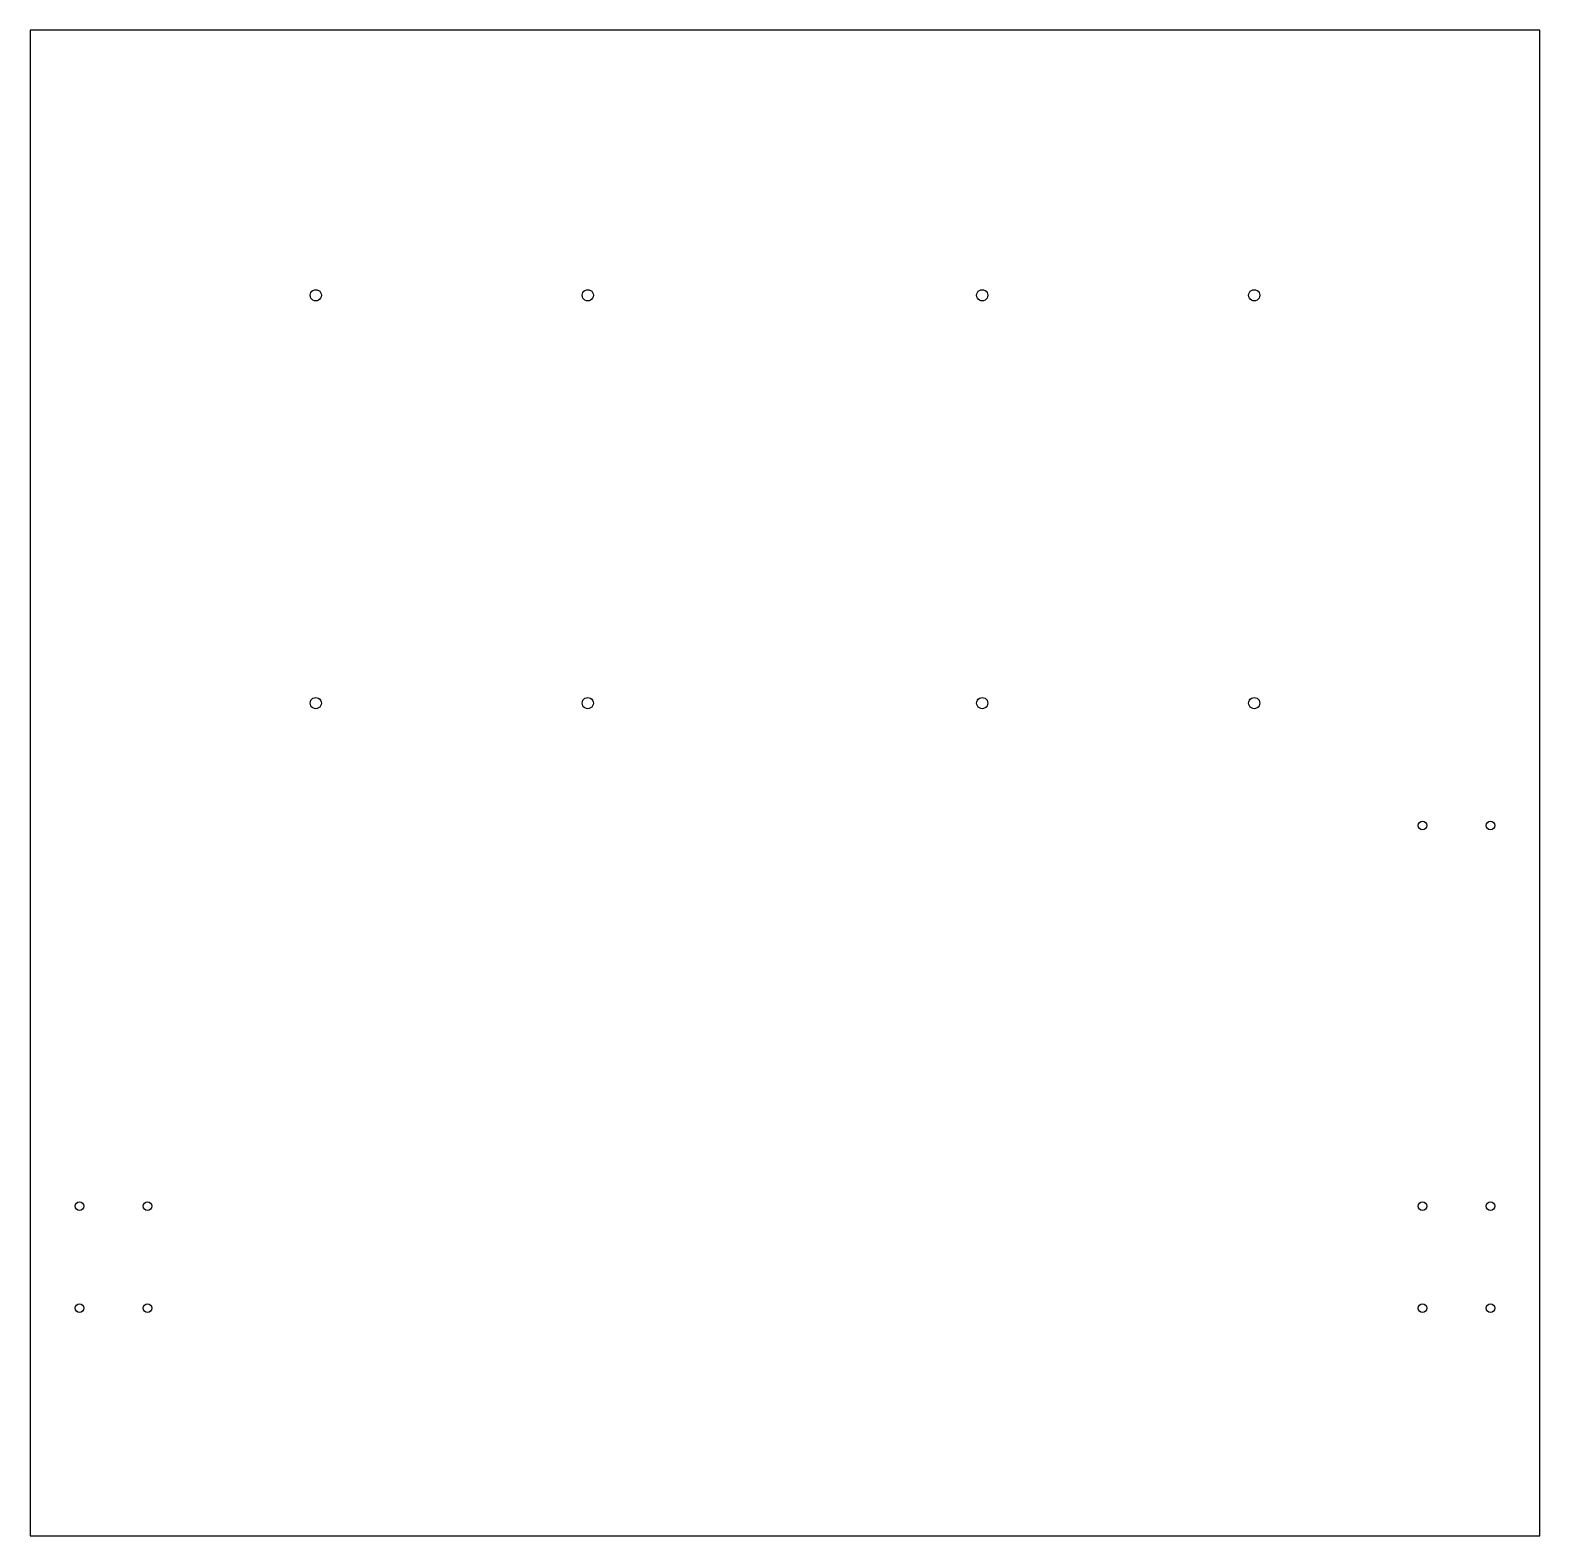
# Model space of a CAD drawing. Header units: metres. Extents: x -222 to 222, y 2 to 445.
import ezdxf

# ---------------------------------------------------------------- set-up
doc = ezdxf.new("R2010")
doc.units = ezdxf.units.M

msp = doc.modelspace()

# ---------------------------------------------------------------- linework, layer by layer
for p, q in [((222, 445), (-222, 445)), ((-222, 445), (-222, 2)), ((222, 2), (222, 445)), ((-138.825, 368.429), (-138.427, 368.594)), ((-138.427, 368.594), (-138, 368.65)), ((-138, 368.65), (-137.573, 368.594)), ((-137.573, 368.594), (-137.175, 368.429)), ((-58.825, 368.429), (-58.427, 368.594)), ((-58.427, 368.594), (-58, 368.65)), ((-58, 368.65), (-57.5729, 368.594)), ((-57.5729, 368.594), (-57.175, 368.429)), ((57.175, 368.429), (57.5729, 368.594)), ((57.5729, 368.594), (58, 368.65)), ((58, 368.65), (58.427, 368.594)), ((58.427, 368.594), (58.825, 368.429)), ((137.175, 368.429), (137.573, 368.594)), ((137.573, 368.594), (138, 368.65)), ((138, 368.65), (138.427, 368.594)), ((138.427, 368.594), (138.825, 368.429)), ((-139.65, 367), (-139.594, 367.427)), ((-139.594, 366.573), (-139.65, 367)), ((-139.594, 367.427), (-139.429, 367.825)), ((-139.429, 366.175), (-139.594, 366.573)), ((-139.429, 367.825), (-139.167, 368.167)), ((-139.167, 365.833), (-139.429, 366.175)), ((-139.167, 368.167), (-138.825, 368.429)), ((-138.825, 365.571), (-139.167, 365.833)), ((-138.427, 365.406), (-138.825, 365.571)), ((-138, 365.35), (-138.427, 365.406)), ((-137.573, 365.406), (-138, 365.35)), ((-137.175, 365.571), (-137.573, 365.406)), ((-137.175, 368.429), (-136.833, 368.167)), ((-136.833, 365.833), (-137.175, 365.571)), ((-136.833, 368.167), (-136.571, 367.825)), ((-136.571, 366.175), (-136.833, 365.833)), ((-136.571, 367.825), (-136.406, 367.427)), ((-136.406, 366.573), (-136.571, 366.175)), ((-136.406, 367.427), (-136.35, 367)), ((-136.35, 367), (-136.406, 366.573)), ((-59.65, 367), (-59.5938, 367.427)), ((-59.5938, 366.573), (-59.65, 367)), ((-59.5938, 367.427), (-59.4289, 367.825)), ((-59.4289, 366.175), (-59.5938, 366.573)), ((-59.4289, 367.825), (-59.1667, 368.167)), ((-59.1667, 365.833), (-59.4289, 366.175)), ((-59.1667, 368.167), (-58.825, 368.429)), ((-58.825, 365.571), (-59.1667, 365.833)), ((-58.427, 365.406), (-58.825, 365.571)), ((-58, 365.35), (-58.427, 365.406)), ((-57.5729, 365.406), (-58, 365.35)), ((-57.175, 365.571), (-57.5729, 365.406)), ((-57.175, 368.429), (-56.8333, 368.167)), ((-56.8333, 365.833), (-57.175, 365.571)), ((-56.8333, 368.167), (-56.571, 367.825)), ((-56.571, 366.175), (-56.8333, 365.833)), ((-56.571, 367.825), (-56.4062, 367.427)), ((-56.4062, 366.573), (-56.571, 366.175)), ((-56.4062, 367.427), (-56.35, 367)), ((-56.35, 367), (-56.4062, 366.573)), ((56.35, 367), (56.4062, 367.427)), ((56.4062, 366.573), (56.35, 367)), ((56.4062, 367.427), (56.571, 367.825)), ((56.571, 366.175), (56.4062, 366.573)), ((56.571, 367.825), (56.8333, 368.167)), ((56.8333, 365.833), (56.571, 366.175)), ((56.8333, 368.167), (57.175, 368.429)), ((57.175, 365.571), (56.8333, 365.833)), ((57.5729, 365.406), (57.175, 365.571)), ((58, 365.35), (57.5729, 365.406)), ((58.427, 365.406), (58, 365.35)), ((58.825, 365.571), (58.427, 365.406)), ((58.825, 368.429), (59.1667, 368.167)), ((59.1667, 365.833), (58.825, 365.571)), ((59.1667, 368.167), (59.4289, 367.825)), ((59.4289, 366.175), (59.1667, 365.833)), ((59.4289, 367.825), (59.5938, 367.427)), ((59.5938, 366.573), (59.4289, 366.175)), ((59.5938, 367.427), (59.65, 367)), ((59.65, 367), (59.5938, 366.573)), ((136.35, 367), (136.406, 367.427)), ((136.406, 366.573), (136.35, 367)), ((136.406, 367.427), (136.571, 367.825)), ((136.571, 366.175), (136.406, 366.573)), ((136.571, 367.825), (136.833, 368.167)), ((136.833, 365.833), (136.571, 366.175)), ((136.833, 368.167), (137.175, 368.429)), ((137.175, 365.571), (136.833, 365.833)), ((137.573, 365.406), (137.175, 365.571)), ((138, 365.35), (137.573, 365.406)), ((138.427, 365.406), (138, 365.35)), ((138.825, 365.571), (138.427, 365.406)), ((138.825, 368.429), (139.167, 368.167)), ((139.167, 365.833), (138.825, 365.571)), ((139.167, 368.167), (139.429, 367.825)), ((139.429, 366.175), (139.167, 365.833)), ((139.429, 367.825), (139.594, 367.427)), ((139.594, 366.573), (139.429, 366.175)), ((139.594, 367.427), (139.65, 367)), ((139.65, 367), (139.594, 366.573)), ((-138.427, 248.594), (-138, 248.65)), ((-138, 248.65), (-137.573, 248.594)), ((-58.427, 248.594), (-58, 248.65)), ((-58, 248.65), (-57.5729, 248.594)), ((57.5729, 248.594), (58, 248.65)), ((58, 248.65), (58.427, 248.594)), ((137.573, 248.594), (138, 248.65)), ((138, 248.65), (138.427, 248.594)), ((-139.65, 247), (-139.594, 247.427)), ((-139.594, 246.573), (-139.65, 247)), ((-139.594, 247.427), (-139.429, 247.825)), ((-139.429, 246.175), (-139.594, 246.573)), ((-139.429, 247.825), (-139.167, 248.167)), ((-139.167, 245.833), (-139.429, 246.175)), ((-139.167, 248.167), (-138.825, 248.429)), ((-138.825, 245.571), (-139.167, 245.833)), ((-138.825, 248.429), (-138.427, 248.594)), ((-138.427, 245.406), (-138.825, 245.571)), ((-138, 245.35), (-138.427, 245.406)), ((-137.573, 245.406), (-138, 245.35)), ((-137.573, 248.594), (-137.175, 248.429)), ((-137.175, 245.571), (-137.573, 245.406)), ((-137.175, 248.429), (-136.833, 248.167)), ((-136.833, 245.833), (-137.175, 245.571)), ((-136.833, 248.167), (-136.571, 247.825)), ((-136.571, 246.175), (-136.833, 245.833)), ((-136.571, 247.825), (-136.406, 247.427)), ((-136.406, 246.573), (-136.571, 246.175)), ((-136.406, 247.427), (-136.35, 247)), ((-136.35, 247), (-136.406, 246.573)), ((-59.65, 247), (-59.5938, 247.427)), ((-59.5938, 246.573), (-59.65, 247)), ((-59.5938, 247.427), (-59.4289, 247.825)), ((-59.4289, 246.175), (-59.5938, 246.573)), ((-59.4289, 247.825), (-59.1667, 248.167)), ((-59.1667, 245.833), (-59.4289, 246.175)), ((-59.1667, 248.167), (-58.825, 248.429)), ((-58.825, 245.571), (-59.1667, 245.833)), ((-58.825, 248.429), (-58.427, 248.594)), ((-58.427, 245.406), (-58.825, 245.571)), ((-58, 245.35), (-58.427, 245.406)), ((-57.5729, 245.406), (-58, 245.35)), ((-57.5729, 248.594), (-57.175, 248.429)), ((-57.175, 245.571), (-57.5729, 245.406)), ((-57.175, 248.429), (-56.8333, 248.167)), ((-56.8333, 245.833), (-57.175, 245.571)), ((-56.8333, 248.167), (-56.571, 247.825)), ((-56.571, 246.175), (-56.8333, 245.833)), ((-56.571, 247.825), (-56.4062, 247.427)), ((-56.4062, 246.573), (-56.571, 246.175)), ((-56.4062, 247.427), (-56.35, 247)), ((-56.35, 247), (-56.4062, 246.573)), ((56.35, 247), (56.4062, 247.427)), ((56.4062, 246.573), (56.35, 247)), ((56.4062, 247.427), (56.571, 247.825)), ((56.571, 246.175), (56.4062, 246.573)), ((56.571, 247.825), (56.8333, 248.167)), ((56.8333, 245.833), (56.571, 246.175)), ((56.8333, 248.167), (57.175, 248.429)), ((57.175, 245.571), (56.8333, 245.833)), ((57.175, 248.429), (57.5729, 248.594)), ((57.5729, 245.406), (57.175, 245.571)), ((58, 245.35), (57.5729, 245.406)), ((58.427, 245.406), (58, 245.35)), ((58.427, 248.594), (58.825, 248.429)), ((58.825, 245.571), (58.427, 245.406)), ((58.825, 248.429), (59.1667, 248.167)), ((59.1667, 245.833), (58.825, 245.571)), ((59.1667, 248.167), (59.4289, 247.825)), ((59.4289, 246.175), (59.1667, 245.833)), ((59.4289, 247.825), (59.5938, 247.427)), ((59.5938, 246.573), (59.4289, 246.175)), ((59.5938, 247.427), (59.65, 247)), ((59.65, 247), (59.5938, 246.573)), ((136.35, 247), (136.406, 247.427)), ((136.406, 246.573), (136.35, 247)), ((136.406, 247.427), (136.571, 247.825)), ((136.571, 246.175), (136.406, 246.573)), ((136.571, 247.825), (136.833, 248.167)), ((136.833, 245.833), (136.571, 246.175)), ((136.833, 248.167), (137.175, 248.429)), ((137.175, 245.571), (136.833, 245.833)), ((137.175, 248.429), (137.573, 248.594)), ((137.573, 245.406), (137.175, 245.571)), ((138, 245.35), (137.573, 245.406)), ((138.427, 245.406), (138, 245.35)), ((138.427, 248.594), (138.825, 248.429)), ((138.825, 245.571), (138.427, 245.406)), ((138.825, 248.429), (139.167, 248.167)), ((139.167, 245.833), (138.825, 245.571)), ((139.167, 248.167), (139.429, 247.825)), ((139.429, 246.175), (139.167, 245.833)), ((139.429, 247.825), (139.594, 247.427)), ((139.594, 246.573), (139.429, 246.175)), ((139.594, 247.427), (139.65, 247)), ((139.65, 247), (139.594, 246.573)), ((186.25, 211), (186.345, 211.478)), ((186.345, 210.522), (186.25, 211)), ((186.345, 211.478), (186.616, 211.884)), ((186.616, 210.116), (186.345, 210.522)), ((186.616, 211.884), (187.022, 212.155)), ((187.022, 209.845), (186.616, 210.116)), ((187.022, 212.155), (187.5, 212.25)), ((187.5, 209.75), (187.022, 209.845)), ((187.5, 212.25), (187.978, 212.155)), ((187.978, 209.845), (187.5, 209.75)), ((187.978, 212.155), (188.384, 211.884)), ((188.384, 210.116), (187.978, 209.845)), ((188.384, 211.884), (188.655, 211.478)), ((188.655, 210.522), (188.384, 210.116)), ((188.655, 211.478), (188.75, 211)), ((188.75, 211), (188.655, 210.522)), ((206.25, 211), (206.345, 211.478)), ((206.345, 210.522), (206.25, 211)), ((206.345, 211.478), (206.616, 211.884)), ((206.616, 210.116), (206.345, 210.522)), ((206.616, 211.884), (207.022, 212.155)), ((207.022, 209.845), (206.616, 210.116)), ((207.022, 212.155), (207.5, 212.25)), ((207.5, 209.75), (207.022, 209.845)), ((207.5, 212.25), (207.978, 212.155)), ((207.978, 209.845), (207.5, 209.75)), ((207.978, 212.155), (208.384, 211.884)), ((208.384, 210.116), (207.978, 209.845)), ((208.384, 211.884), (208.655, 211.478)), ((208.655, 210.522), (208.384, 210.116)), ((208.655, 211.478), (208.75, 211)), ((208.75, 211), (208.655, 210.522)), ((-208.75, 99), (-208.655, 99.4783)), ((-208.655, 98.5216), (-208.75, 99)), ((-208.655, 99.4783), (-208.384, 99.8839)), ((-208.384, 98.1161), (-208.655, 98.5216)), ((-208.384, 99.8839), (-207.978, 100.155)), ((-207.978, 97.8451), (-208.384, 98.1161)), ((-207.978, 100.155), (-207.5, 100.25)), ((-207.5, 97.75), (-207.978, 97.8451)), ((-207.5, 100.25), (-207.022, 100.155)), ((-207.022, 97.8451), (-207.5, 97.75)), ((-207.022, 100.155), (-206.616, 99.8839)), ((-206.616, 98.1161), (-207.022, 97.8451)), ((-206.616, 99.8839), (-206.345, 99.4783)), ((-206.345, 98.5216), (-206.616, 98.1161)), ((-206.345, 99.4783), (-206.25, 99)), ((-206.25, 99), (-206.345, 98.5216)), ((-188.75, 99), (-188.655, 99.4783)), ((-188.655, 98.5216), (-188.75, 99)), ((-188.655, 99.4783), (-188.384, 99.8839)), ((-188.384, 98.1161), (-188.655, 98.5216)), ((-188.384, 99.8839), (-187.978, 100.155)), ((-187.978, 97.8451), (-188.384, 98.1161)), ((-187.978, 100.155), (-187.5, 100.25)), ((-187.5, 97.75), (-187.978, 97.8451)), ((-187.5, 100.25), (-187.022, 100.155)), ((-187.022, 97.8451), (-187.5, 97.75)), ((-187.022, 100.155), (-186.616, 99.8839)), ((-186.616, 98.1161), (-187.022, 97.8451)), ((-186.616, 99.8839), (-186.345, 99.4783)), ((-186.345, 98.5216), (-186.616, 98.1161)), ((-186.345, 99.4783), (-186.25, 99)), ((-186.25, 99), (-186.345, 98.5216)), ((186.25, 99), (186.345, 99.4783)), ((186.345, 98.5216), (186.25, 99)), ((186.345, 99.4783), (186.616, 99.8839)), ((186.616, 98.1161), (186.345, 98.5216)), ((186.616, 99.8839), (187.022, 100.155)), ((187.022, 97.8451), (186.616, 98.1161)), ((187.022, 100.155), (187.5, 100.25)), ((187.5, 97.75), (187.022, 97.8451)), ((187.5, 100.25), (187.978, 100.155)), ((187.978, 97.8451), (187.5, 97.75)), ((187.978, 100.155), (188.384, 99.8839)), ((188.384, 98.1161), (187.978, 97.8451)), ((188.384, 99.8839), (188.655, 99.4783)), ((188.655, 98.5216), (188.384, 98.1161)), ((188.655, 99.4783), (188.75, 99)), ((188.75, 99), (188.655, 98.5216)), ((206.25, 99), (206.345, 99.4783)), ((206.345, 98.5216), (206.25, 99)), ((206.345, 99.4783), (206.616, 99.8839)), ((206.616, 98.1161), (206.345, 98.5216)), ((206.616, 99.8839), (207.022, 100.155)), ((207.022, 97.8451), (206.616, 98.1161)), ((207.022, 100.155), (207.5, 100.25)), ((207.5, 97.75), (207.022, 97.8451)), ((207.5, 100.25), (207.978, 100.155)), ((207.978, 97.8451), (207.5, 97.75)), ((207.978, 100.155), (208.384, 99.8839)), ((208.384, 98.1161), (207.978, 97.8451)), ((208.384, 99.8839), (208.655, 99.4783)), ((208.655, 98.5216), (208.384, 98.1161)), ((208.655, 99.4783), (208.75, 99)), ((208.75, 99), (208.655, 98.5216)), ((-208.75, 69), (-208.655, 69.4783)), ((-208.655, 68.5216), (-208.75, 69)), ((-208.655, 69.4783), (-208.384, 69.8839)), ((-208.384, 68.1161), (-208.655, 68.5216)), ((-208.384, 69.8839), (-207.978, 70.1548)), ((-207.978, 67.8451), (-208.384, 68.1161)), ((-207.978, 70.1548), (-207.5, 70.25)), ((-207.5, 67.75), (-207.978, 67.8451)), ((-207.5, 70.25), (-207.022, 70.1548)), ((-207.022, 67.8451), (-207.5, 67.75)), ((-207.022, 70.1548), (-206.616, 69.8839)), ((-206.616, 68.1161), (-207.022, 67.8451)), ((-206.616, 69.8839), (-206.345, 69.4783)), ((-206.345, 68.5216), (-206.616, 68.1161)), ((-206.345, 69.4783), (-206.25, 69)), ((-206.25, 69), (-206.345, 68.5216)), ((-188.75, 69), (-188.655, 69.4783)), ((-188.655, 68.5216), (-188.75, 69)), ((-188.655, 69.4783), (-188.384, 69.8839)), ((-188.384, 68.1161), (-188.655, 68.5216)), ((-188.384, 69.8839), (-187.978, 70.1548)), ((-187.978, 67.8451), (-188.384, 68.1161)), ((-187.978, 70.1548), (-187.5, 70.25)), ((-187.5, 67.75), (-187.978, 67.8451)), ((-187.5, 70.25), (-187.022, 70.1548)), ((-187.022, 67.8451), (-187.5, 67.75)), ((-187.022, 70.1548), (-186.616, 69.8839)), ((-186.616, 68.1161), (-187.022, 67.8451)), ((-186.616, 69.8839), (-186.345, 69.4783)), ((-186.345, 68.5216), (-186.616, 68.1161)), ((-186.345, 69.4783), (-186.25, 69)), ((-186.25, 69), (-186.345, 68.5216)), ((186.25, 69), (186.345, 69.4783)), ((186.345, 68.5216), (186.25, 69)), ((186.345, 69.4783), (186.616, 69.8839)), ((186.616, 68.1161), (186.345, 68.5216)), ((186.616, 69.8839), (187.022, 70.1548)), ((187.022, 67.8451), (186.616, 68.1161)), ((187.022, 70.1548), (187.5, 70.25)), ((187.5, 67.75), (187.022, 67.8451)), ((187.5, 70.25), (187.978, 70.1548)), ((187.978, 67.8451), (187.5, 67.75)), ((187.978, 70.1548), (188.384, 69.8839)), ((188.384, 68.1161), (187.978, 67.8451)), ((188.384, 69.8839), (188.655, 69.4783)), ((188.655, 68.5216), (188.384, 68.1161)), ((188.655, 69.4783), (188.75, 69)), ((188.75, 69), (188.655, 68.5216)), ((206.25, 69), (206.345, 69.4783)), ((206.345, 68.5216), (206.25, 69)), ((206.345, 69.4783), (206.616, 69.8839)), ((206.616, 68.1161), (206.345, 68.5216)), ((206.616, 69.8839), (207.022, 70.1548)), ((207.022, 67.8451), (206.616, 68.1161)), ((207.022, 70.1548), (207.5, 70.25)), ((207.5, 67.75), (207.022, 67.8451)), ((207.5, 70.25), (207.978, 70.1548)), ((207.978, 67.8451), (207.5, 67.75)), ((207.978, 70.1548), (208.384, 69.8839)), ((208.384, 68.1161), (207.978, 67.8451)), ((208.384, 69.8839), (208.655, 69.4783)), ((208.655, 68.5216), (208.384, 68.1161)), ((208.655, 69.4783), (208.75, 69)), ((208.75, 69), (208.655, 68.5216)), ((-222, 2), (222, 2))]:
    msp.add_line(p, q)

doc.saveas('drawing.dxf')
